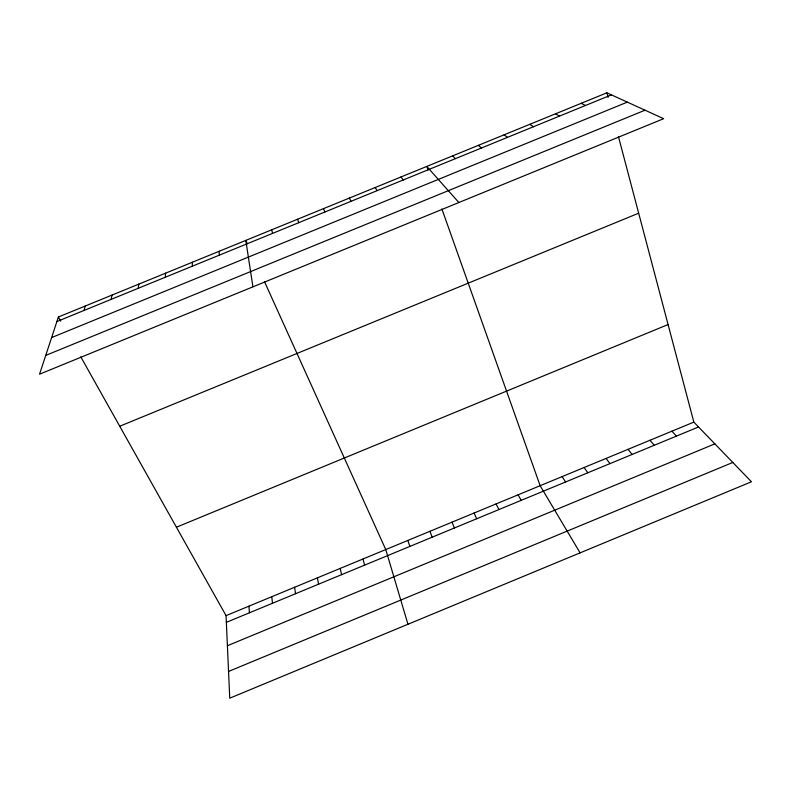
<?xml version="1.0" encoding="UTF-8"?>
<svg xmlns="http://www.w3.org/2000/svg" width="791" height="791" viewBox="0 0 791 791"><rect width="100%" height="100%" fill="white"/><g stroke="black" fill="none" stroke-linecap="round" stroke-linejoin="round"><path stroke-width="1.19" d="M192.332 266.191L192.351 262.236M165.289 277.245L165.606 273.172M138.217 288.31L138.83 284.117M111.126 299.384L112.035 295.063M84.024 310.468L85.23 306.018M58.396 316.993L39.55 374.192L663.649 118.69L606.885 92.814L58.396 316.993L60.729 321.136M228.55 671.45L732.802 462.458M226.058 615.635L693.845 422.117L751.45 481.778L229.746 698.186L226.058 615.635L80.761 356.82M226.355 622.349L698.532 426.972M227.403 645.723L714.846 443.87M119.728 426.24L638.673 213.194M176.423 527.221L668.079 324.547M56.893 321.551L611.423 94.88M51.623 337.569L627.322 102.128M45.74 355.406L645.031 110.196M581.207 103.305L585.469 105.49M555.519 113.805L559.494 116.109M529.812 124.316L533.5 126.728M504.075 134.826L507.486 137.357M478.337 145.356L481.462 148.006M452.571 155.886L455.408 158.645M671.925 431.184L676.404 436.128M458.859 202.526L426.784 166.426L428.02 169.907M649.994 440.261L654.276 445.284M628.044 449.337L632.118 454.449M400.988 176.966L403.262 179.962M606.094 458.424L609.96 463.625M584.114 467.511L587.782 472.8M562.134 476.607L565.585 481.986M375.161 187.516L377.159 190.641M580.1 552.86L540.134 485.714L441.892 208.982M518.125 494.82L521.16 500.367M349.325 198.076L351.036 201.309M496.095 503.926L498.933 509.562M474.056 513.043L476.686 518.767M247.326 243.766L245.803 240.395L252.932 286.836M264.461 281.616L385.771 549.567L407.958 624.267M323.47 208.646L324.903 211.998M452.007 522.169L454.43 527.973M429.938 531.295L432.163 537.188M407.859 540.431L409.876 546.413M297.604 219.226L298.741 222.696M606.885 92.814L608.091 97.382M618.473 136.695L693.845 422.117M363 558.99L364.592 565.15M271.709 229.805L272.569 233.394M340.209 568.413L341.583 574.671M317.409 577.845L318.565 584.193M294.588 587.288L295.537 593.725M271.758 596.73L272.49 603.256M248.918 606.183L249.432 612.798M219.087 251.311L219.364 255.137"/></g></svg>
